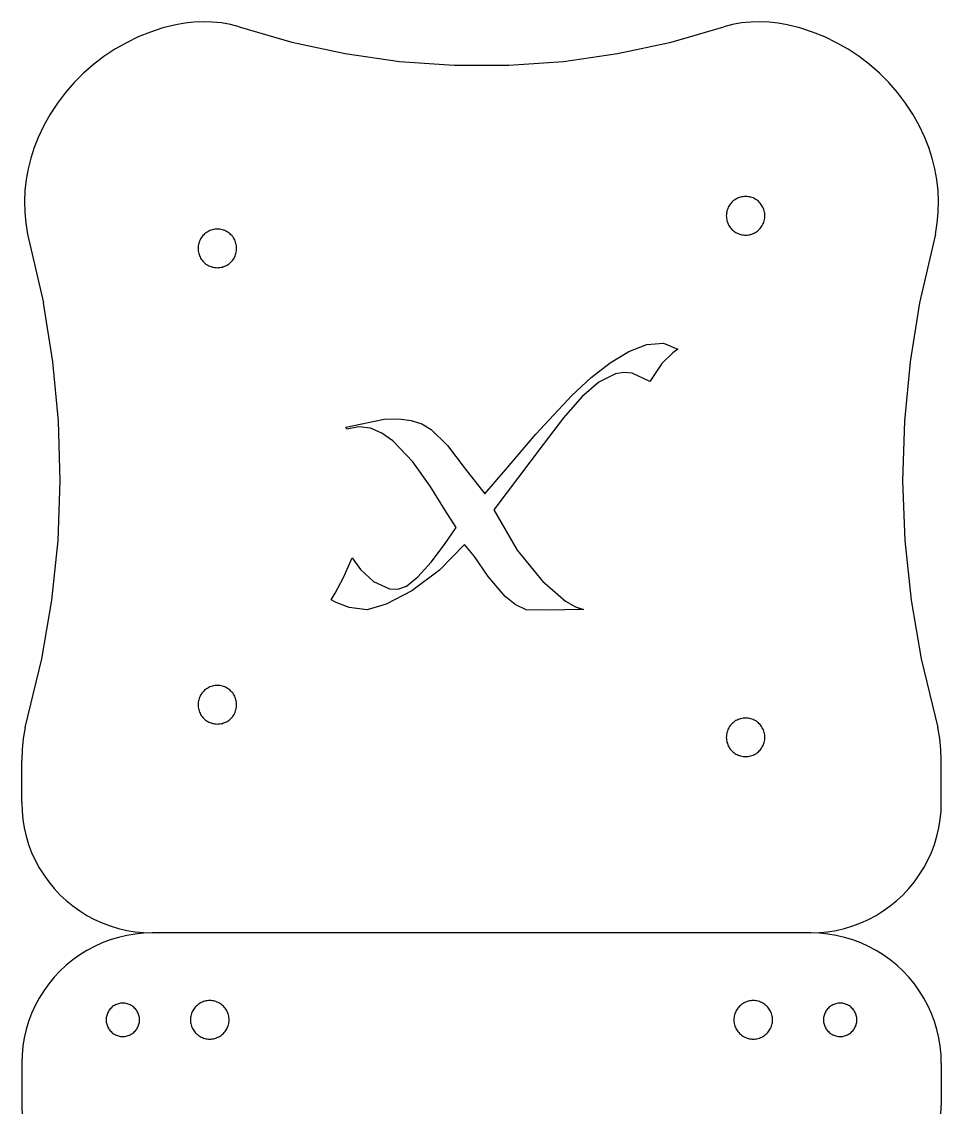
# Model space of a CAD drawing. Extents: x -22.3 to 21.7, y -13.4 to 13.4.
# Drawn here: x 0.3 to 3.631, y -7.226 to -3.293 of the extents above; entities that cross this region are included whole.
import ezdxf

# ---------------------------------------------------------------- set-up
doc = ezdxf.new("R2010")
doc.units = 0
doc.header["$MEASUREMENT"] = 0
doc.layers.get('0').update_dxf_attribs({"linetype": 'CONTINUOUS'})

msp = doc.modelspace()

# ---------------------------------------------------------------- linework, layer by layer
for p, q in [((0.8586, -3.3036), (0.8122, -3.3154)), ((0.8912, -3.2977), (0.8586, -3.3036)), ((0.9242, -3.2941), (0.8912, -3.2977)), ((0.9574, -3.2928), (0.9242, -3.2941)), ((0.9906, -3.2939), (0.9574, -3.2928)), ((1.0236, -3.2973), (0.9906, -3.2939)), ((1.0563, -3.303), (1.0236, -3.2973)), ((1.0885, -3.311), (1.0563, -3.303)), ((2.8754, -3.303), (2.8431, -3.311)), ((2.9081, -3.2973), (2.8754, -3.303)), ((2.9411, -3.2939), (2.9081, -3.2973)), ((2.9743, -3.2928), (2.9411, -3.2939)), ((3.0074, -3.2941), (2.9743, -3.2928)), ((3.0404, -3.2977), (3.0074, -3.2941)), ((3.0731, -3.3036), (3.0404, -3.2977)), ((3.1194, -3.3154), (3.0731, -3.3036)), ((0.7668, -3.3302), (0.7225, -3.348)), ((0.8122, -3.3154), (0.7668, -3.3302)), ((1.0885, -3.311), (1.2788, -3.3665)), ((2.6528, -3.3665), (2.8431, -3.311)), ((3.1649, -3.3302), (3.1194, -3.3154)), ((3.2092, -3.348), (3.1649, -3.3302)), ((0.6794, -3.3688), (0.6379, -3.3925)), ((0.7225, -3.348), (0.6794, -3.3688)), ((1.2788, -3.3665), (1.4726, -3.4084)), ((2.459, -3.4084), (2.6528, -3.3665)), ((3.2522, -3.3688), (3.2092, -3.348)), ((3.2938, -3.3925), (3.2522, -3.3688)), ((0.598, -3.4189), (0.5601, -3.4479)), ((0.6379, -3.3925), (0.598, -3.4189)), ((1.4726, -3.4084), (1.6689, -3.4365)), ((2.2627, -3.4365), (2.459, -3.4084)), ((3.3336, -3.4189), (3.2938, -3.3925)), ((3.3716, -3.4479), (3.3336, -3.4189)), ((0.5601, -3.4479), (0.5241, -3.4794)), ((1.6689, -3.4365), (1.8667, -3.4506)), ((1.8667, -3.4506), (2.065, -3.4506)), ((2.065, -3.4506), (2.2627, -3.4365)), ((3.4075, -3.4794), (3.3716, -3.4479)), ((0.5241, -3.4794), (0.4904, -3.5133)), ((3.4413, -3.5133), (3.4075, -3.4794)), ((0.4904, -3.5133), (0.459, -3.5494)), ((3.4726, -3.5494), (3.4413, -3.5133)), ((0.459, -3.5494), (0.4302, -3.5875)), ((3.5015, -3.5875), (3.4726, -3.5494)), ((0.4302, -3.5875), (0.4039, -3.6274)), ((3.5277, -3.6274), (3.5015, -3.5875)), ((0.4039, -3.6274), (0.3805, -3.6691)), ((3.5512, -3.6691), (3.5277, -3.6274)), ((0.3805, -3.6691), (0.3598, -3.7122)), ((3.5718, -3.7122), (3.5512, -3.6691)), ((0.3598, -3.7122), (0.3452, -3.7491)), ((3.5865, -3.7491), (3.5718, -3.7122)), ((0.3452, -3.7491), (0.333, -3.7869)), ((3.5987, -3.7869), (3.5865, -3.7491)), ((0.333, -3.7869), (0.3234, -3.8255)), ((3.6083, -3.8255), (3.5987, -3.7869)), ((0.3234, -3.8255), (0.3164, -3.8646)), ((3.6153, -3.8646), (3.6083, -3.8255)), ((0.3164, -3.8646), (0.3121, -3.904)), ((3.6196, -3.904), (3.6153, -3.8646)), ((0.3121, -3.904), (0.3104, -3.9437)), ((2.8916, -3.9334), (2.8876, -3.9356)), ((2.8958, -3.9315), (2.8916, -3.9334)), ((2.9001, -3.9299), (2.8958, -3.9315)), ((2.9044, -3.9286), (2.9001, -3.9299)), ((2.9089, -3.9276), (2.9044, -3.9286)), ((2.9134, -3.9268), (2.9089, -3.9276)), ((2.918, -3.9264), (2.9134, -3.9268)), ((2.9225, -3.9262), (2.918, -3.9264)), ((2.9271, -3.9264), (2.9225, -3.9262)), ((2.9316, -3.9268), (2.9271, -3.9264)), ((2.9362, -3.9276), (2.9316, -3.9268)), ((2.9406, -3.9286), (2.9362, -3.9276)), ((2.945, -3.9299), (2.9406, -3.9286)), ((2.9493, -3.9315), (2.945, -3.9299)), ((2.9534, -3.9334), (2.9493, -3.9315)), ((2.9575, -3.9356), (2.9534, -3.9334)), ((3.6213, -3.9437), (3.6196, -3.904)), ((0.3104, -3.9437), (0.3114, -3.9834)), ((2.858, -3.9694), (2.8563, -3.9736)), ((2.8598, -3.9652), (2.858, -3.9694)), ((2.862, -3.9612), (2.8598, -3.9652)), ((2.8644, -3.9573), (2.862, -3.9612)), ((2.8671, -3.9536), (2.8644, -3.9573)), ((2.87, -3.95), (2.8671, -3.9536)), ((2.8731, -3.9467), (2.87, -3.95)), ((2.8764, -3.9436), (2.8731, -3.9467)), ((2.88, -3.9407), (2.8764, -3.9436)), ((2.8837, -3.938), (2.88, -3.9407)), ((2.8876, -3.9356), (2.8837, -3.938)), ((2.9613, -3.938), (2.9575, -3.9356)), ((2.9651, -3.9407), (2.9613, -3.938)), ((2.9686, -3.9436), (2.9651, -3.9407)), ((2.9719, -3.9467), (2.9686, -3.9436)), ((2.9751, -3.95), (2.9719, -3.9467)), ((2.978, -3.9536), (2.9751, -3.95)), ((2.9806, -3.9573), (2.978, -3.9536)), ((2.983, -3.9612), (2.9806, -3.9573)), ((2.9852, -3.9652), (2.983, -3.9612)), ((2.9871, -3.9694), (2.9852, -3.9652)), ((2.9887, -3.9736), (2.9871, -3.9694)), ((3.6203, -3.9834), (3.6213, -3.9437)), ((0.3114, -3.9834), (0.315, -4.023)), ((2.8528, -3.9915), (2.8526, -3.9961)), ((2.8526, -3.9961), (2.8528, -4.0007)), ((2.8532, -3.987), (2.8528, -3.9915)), ((2.8528, -4.0007), (2.8532, -4.0052)), ((2.854, -3.9825), (2.8532, -3.987)), ((2.8532, -4.0052), (2.854, -4.0097)), ((2.855, -3.978), (2.854, -3.9825)), ((2.854, -4.0097), (2.855, -4.0142)), ((2.8563, -3.9736), (2.855, -3.978)), ((2.99, -3.978), (2.9887, -3.9736)), ((2.9911, -3.9825), (2.99, -3.978)), ((2.99, -4.0142), (2.9911, -4.0097)), ((2.9918, -3.987), (2.9911, -3.9825)), ((2.9911, -4.0097), (2.9918, -4.0052)), ((2.9923, -3.9915), (2.9918, -3.987)), ((2.9918, -4.0052), (2.9923, -4.0007)), ((2.9924, -3.9961), (2.9923, -3.9915)), ((2.9923, -4.0007), (2.9924, -3.9961)), ((3.6166, -4.023), (3.6203, -3.9834)), ((0.315, -4.023), (0.3214, -4.0622)), ((0.9782, -4.0515), (0.9742, -4.0537)), ((0.9824, -4.0497), (0.9782, -4.0515)), ((0.9867, -4.048), (0.9824, -4.0497)), ((0.991, -4.0467), (0.9867, -4.048)), ((0.9955, -4.0457), (0.991, -4.0467)), ((1, -4.0449), (0.9955, -4.0457)), ((1.0046, -4.0445), (1, -4.0449)), ((1.0091, -4.0443), (1.0046, -4.0445)), ((1.0137, -4.0445), (1.0091, -4.0443)), ((1.0183, -4.0449), (1.0137, -4.0445)), ((1.0228, -4.0457), (1.0183, -4.0449)), ((1.0272, -4.0467), (1.0228, -4.0457)), ((1.0316, -4.048), (1.0272, -4.0467)), ((1.0359, -4.0497), (1.0316, -4.048)), ((1.04, -4.0515), (1.0359, -4.0497)), ((1.0441, -4.0537), (1.04, -4.0515)), ((2.855, -4.0142), (2.8563, -4.0186)), ((2.8563, -4.0186), (2.858, -4.0229)), ((2.858, -4.0229), (2.8598, -4.027)), ((2.8598, -4.027), (2.862, -4.0311)), ((2.862, -4.0311), (2.8644, -4.0349)), ((2.8644, -4.0349), (2.8671, -4.0387)), ((2.8671, -4.0387), (2.87, -4.0422)), ((2.87, -4.0422), (2.8731, -4.0455)), ((2.8731, -4.0455), (2.8764, -4.0487)), ((2.8764, -4.0487), (2.88, -4.0516)), ((2.88, -4.0516), (2.8837, -4.0542)), ((2.9613, -4.0542), (2.9651, -4.0516)), ((2.9651, -4.0516), (2.9686, -4.0487)), ((2.9686, -4.0487), (2.9719, -4.0455)), ((2.9719, -4.0455), (2.9751, -4.0422)), ((2.9751, -4.0422), (2.978, -4.0387)), ((2.978, -4.0387), (2.9806, -4.0349)), ((2.9806, -4.0349), (2.983, -4.0311)), ((2.983, -4.0311), (2.9852, -4.027)), ((2.9852, -4.027), (2.9871, -4.0229)), ((2.9871, -4.0229), (2.9887, -4.0186)), ((2.9887, -4.0186), (2.99, -4.0142)), ((3.6103, -4.0622), (3.6166, -4.023)), ((0.3214, -4.0622), (0.3791, -4.3117)), ((0.9446, -4.0875), (0.943, -4.0918)), ((0.9465, -4.0833), (0.9446, -4.0875)), ((0.9486, -4.0793), (0.9465, -4.0833)), ((0.951, -4.0754), (0.9486, -4.0793)), ((0.9537, -4.0717), (0.951, -4.0754)), ((0.9566, -4.0681), (0.9537, -4.0717)), ((0.9597, -4.0648), (0.9566, -4.0681)), ((0.9631, -4.0617), (0.9597, -4.0648)), ((0.9666, -4.0588), (0.9631, -4.0617)), ((0.9703, -4.0561), (0.9666, -4.0588)), ((0.9742, -4.0537), (0.9703, -4.0561)), ((1.048, -4.0561), (1.0441, -4.0537)), ((1.0517, -4.0588), (1.048, -4.0561)), ((1.0552, -4.0617), (1.0517, -4.0588)), ((1.0585, -4.0648), (1.0552, -4.0617)), ((1.0617, -4.0681), (1.0585, -4.0648)), ((1.0646, -4.0717), (1.0617, -4.0681)), ((1.0672, -4.0754), (1.0646, -4.0717)), ((1.0697, -4.0793), (1.0672, -4.0754)), ((1.0718, -4.0833), (1.0697, -4.0793)), ((1.0737, -4.0875), (1.0718, -4.0833)), ((1.0753, -4.0918), (1.0737, -4.0875)), ((2.8837, -4.0542), (2.8876, -4.0566)), ((2.8876, -4.0566), (2.8916, -4.0588)), ((2.8916, -4.0588), (2.8958, -4.0607)), ((2.8958, -4.0607), (2.9001, -4.0623)), ((2.9001, -4.0623), (2.9044, -4.0636)), ((2.9044, -4.0636), (2.9089, -4.0647)), ((2.9089, -4.0647), (2.9134, -4.0654)), ((2.9134, -4.0654), (2.918, -4.0658)), ((2.918, -4.0658), (2.9225, -4.066)), ((2.9225, -4.066), (2.9271, -4.0658)), ((2.9271, -4.0658), (2.9316, -4.0654)), ((2.9316, -4.0654), (2.9362, -4.0647)), ((2.9362, -4.0647), (2.9406, -4.0636)), ((2.9406, -4.0636), (2.945, -4.0623)), ((2.945, -4.0623), (2.9493, -4.0607)), ((2.9493, -4.0607), (2.9534, -4.0588)), ((2.9534, -4.0588), (2.9575, -4.0566)), ((2.9575, -4.0566), (2.9613, -4.0542)), ((3.6103, -4.0622), (3.5526, -4.3117)), ((0.9394, -4.1097), (0.9393, -4.1142)), ((0.9393, -4.1142), (0.9394, -4.1188)), ((0.9399, -4.1051), (0.9394, -4.1097)), ((0.9394, -4.1188), (0.9399, -4.1233)), ((0.9406, -4.1006), (0.9399, -4.1051)), ((0.9399, -4.1233), (0.9406, -4.1279)), ((0.9416, -4.0961), (0.9406, -4.1006)), ((0.9406, -4.1279), (0.9416, -4.1323)), ((0.943, -4.0918), (0.9416, -4.0961)), ((1.0766, -4.0961), (1.0753, -4.0918)), ((1.0777, -4.1006), (1.0766, -4.0961)), ((1.0766, -4.1323), (1.0777, -4.1279)), ((1.0784, -4.1051), (1.0777, -4.1006)), ((1.0777, -4.1279), (1.0784, -4.1233)), ((1.0789, -4.1097), (1.0784, -4.1051)), ((1.0784, -4.1233), (1.0789, -4.1188)), ((1.079, -4.1142), (1.0789, -4.1097)), ((1.0789, -4.1188), (1.079, -4.1142)), ((0.9416, -4.1323), (0.943, -4.1367)), ((0.943, -4.1367), (0.9446, -4.141)), ((0.9446, -4.141), (0.9465, -4.1451)), ((0.9465, -4.1451), (0.9486, -4.1492)), ((0.9486, -4.1492), (0.951, -4.153)), ((0.951, -4.153), (0.9537, -4.1568)), ((0.9537, -4.1568), (0.9566, -4.1603)), ((0.9566, -4.1603), (0.9597, -4.1636)), ((0.9597, -4.1636), (0.9631, -4.1668)), ((0.9631, -4.1668), (0.9666, -4.1697)), ((1.0517, -4.1697), (1.0552, -4.1668)), ((1.0552, -4.1668), (1.0585, -4.1636)), ((1.0585, -4.1636), (1.0617, -4.1603)), ((1.0617, -4.1603), (1.0646, -4.1568)), ((1.0646, -4.1568), (1.0672, -4.153)), ((1.0672, -4.153), (1.0697, -4.1492)), ((1.0697, -4.1492), (1.0718, -4.1451)), ((1.0718, -4.1451), (1.0737, -4.141)), ((1.0737, -4.141), (1.0753, -4.1367)), ((1.0753, -4.1367), (1.0766, -4.1323)), ((0.9666, -4.1697), (0.9703, -4.1723)), ((0.9703, -4.1723), (0.9742, -4.1747)), ((0.9742, -4.1747), (0.9782, -4.1769)), ((0.9782, -4.1769), (0.9824, -4.1788)), ((0.9824, -4.1788), (0.9867, -4.1804)), ((0.9867, -4.1804), (0.991, -4.1817)), ((0.991, -4.1817), (0.9955, -4.1828)), ((0.9955, -4.1828), (1, -4.1835)), ((1, -4.1835), (1.0046, -4.184)), ((1.0046, -4.184), (1.0091, -4.1841)), ((1.0091, -4.1841), (1.0137, -4.184)), ((1.0137, -4.184), (1.0183, -4.1835)), ((1.0183, -4.1835), (1.0228, -4.1828)), ((1.0228, -4.1828), (1.0272, -4.1817)), ((1.0272, -4.1817), (1.0316, -4.1804)), ((1.0316, -4.1804), (1.0359, -4.1788)), ((1.0359, -4.1788), (1.04, -4.1769)), ((1.04, -4.1769), (1.0441, -4.1747)), ((1.0441, -4.1747), (1.048, -4.1723)), ((1.048, -4.1723), (1.0517, -4.1697)), ((0.4137, -4.5253), (0.3791, -4.3117)), ((3.5526, -4.3117), (3.5179, -4.5253)), ((2.5, -4.4873), (2.5649, -4.462)), ((2.5649, -4.462), (2.6247, -4.4577)), ((2.6247, -4.4577), (2.6772, -4.4794)), ((2.6772, -4.4794), (2.659, -4.4927)), ((2.4324, -4.5283), (2.5, -4.4873)), ((2.659, -4.4927), (2.6186, -4.5318)), ((0.4342, -4.7407), (0.4137, -4.5253)), ((2.3632, -4.5823), (2.4324, -4.5283)), ((2.6186, -4.5318), (2.5753, -4.5966)), ((3.5179, -4.5253), (3.4975, -4.7407)), ((2.2936, -4.6468), (2.3632, -4.5823)), ((2.3914, -4.5987), (2.3292, -4.6524)), ((2.4512, -4.5687), (2.3914, -4.5987)), ((2.4809, -4.5637), (2.4512, -4.5687)), ((2.5115, -4.5666), (2.4809, -4.5637)), ((2.5753, -4.5966), (2.5115, -4.5666)), ((2.1625, -4.787), (2.2936, -4.6468)), ((2.3292, -4.6524), (2.2624, -4.7282)), ((0.4403, -4.957), (0.4342, -4.7407)), ((1.4749, -4.7626), (1.613, -4.7333)), ((1.613, -4.7333), (1.6662, -4.7315)), ((1.6662, -4.7315), (1.7113, -4.7375)), ((1.7113, -4.7375), (1.7498, -4.7505)), ((1.7498, -4.7505), (1.7831, -4.7702)), ((2.2624, -4.7282), (2.189, -4.8246)), ((3.4975, -4.7407), (3.4913, -4.957)), ((1.4777, -4.7695), (1.4749, -4.7626)), ((1.5216, -4.7603), (1.4777, -4.7695)), ((1.5642, -4.7661), (1.5216, -4.7603)), ((1.6051, -4.784), (1.5642, -4.7661)), ((1.6444, -4.8114), (1.6051, -4.784)), ((1.7831, -4.7702), (1.8424, -4.8281)), ((2.053, -4.9167), (2.1625, -4.787)), ((1.7169, -4.8874), (1.6444, -4.8114)), ((1.8424, -4.8281), (1.9031, -4.9076)), ((2.189, -4.8246), (2.0105, -5.061)), ((1.7797, -4.976), (1.7169, -4.8874)), ((1.9031, -4.9076), (1.9784, -5.0039)), ((1.9784, -5.0039), (2.053, -4.9167)), ((0.4321, -5.1732), (0.4403, -4.957)), ((1.8327, -5.061), (1.7797, -4.976)), ((3.4913, -4.957), (3.4996, -5.1732)), ((1.8738, -5.1252), (1.8327, -5.061)), ((2.0105, -5.061), (2.0956, -5.2075)), ((1.832, -5.1873), (1.8738, -5.1252)), ((0.4095, -5.3884), (0.4321, -5.1732)), ((1.7838, -5.2507), (1.832, -5.1873)), ((1.9045, -5.1866), (1.8138, -5.2807)), ((1.9407, -5.2312), (1.9045, -5.1866)), ((3.4996, -5.1732), (3.5221, -5.3884)), ((1.9896, -5.303), (1.9407, -5.2312)), ((2.0956, -5.2075), (2.1862, -5.3198)), ((1.4665, -5.3065), (1.4972, -5.2354)), ((1.4972, -5.2354), (1.5272, -5.2779)), ((1.7357, -5.3044), (1.7838, -5.2507)), ((1.4359, -5.3637), (1.4665, -5.3065)), ((1.5272, -5.2779), (1.5746, -5.3212)), ((1.6939, -5.3386), (1.7357, -5.3044)), ((1.8138, -5.2807), (1.7134, -5.3546)), ((2.0516, -5.3755), (1.9896, -5.303)), ((1.5746, -5.3212), (1.6325, -5.3477)), ((1.6325, -5.3477), (1.6632, -5.3492)), ((1.6632, -5.3492), (1.6939, -5.3386)), ((2.1862, -5.3198), (2.2706, -5.393)), ((0.3728, -5.6016), (0.4095, -5.3884)), ((1.4219, -5.3874), (1.4359, -5.3637)), ((1.44, -5.3979), (1.4219, -5.3874)), ((1.7134, -5.3546), (1.62, -5.4034)), ((2.0877, -5.4047), (2.0516, -5.3755)), ((3.5221, -5.3884), (3.5589, -5.6016)), ((1.4861, -5.416), (1.44, -5.3979)), ((1.5516, -5.4237), (1.4861, -5.416)), ((1.62, -5.4034), (1.5516, -5.4237)), ((2.1276, -5.4237), (2.0877, -5.4047)), ((2.2016, -5.4251), (2.1276, -5.4237)), ((2.2678, -5.4244), (2.2016, -5.4251)), ((2.3166, -5.423), (2.2678, -5.4244)), ((2.2706, -5.393), (2.3067, -5.4136)), ((2.3067, -5.4136), (2.3354, -5.4223)), ((2.3354, -5.4223), (2.3166, -5.423)), ((0.3126, -5.8507), (0.3728, -5.6016)), ((3.5589, -5.6016), (3.6191, -5.8507)), ((0.9824, -5.7032), (0.9782, -5.7051)), ((0.9867, -5.7016), (0.9824, -5.7032)), ((0.991, -5.7003), (0.9867, -5.7016)), ((0.9955, -5.6992), (0.991, -5.7003)), ((1, -5.6985), (0.9955, -5.6992)), ((1.0046, -5.698), (1, -5.6985)), ((1.0091, -5.6979), (1.0046, -5.698)), ((1.0137, -5.698), (1.0091, -5.6979)), ((1.0183, -5.6985), (1.0137, -5.698)), ((1.0228, -5.6992), (1.0183, -5.6985)), ((1.0272, -5.7003), (1.0228, -5.6992)), ((1.0316, -5.7016), (1.0272, -5.7003)), ((1.0359, -5.7032), (1.0316, -5.7016)), ((1.04, -5.7051), (1.0359, -5.7032)), ((0.9446, -5.741), (0.943, -5.7453)), ((0.9465, -5.7369), (0.9446, -5.741)), ((0.9486, -5.7328), (0.9465, -5.7369)), ((0.951, -5.7289), (0.9486, -5.7328)), ((0.9537, -5.7252), (0.951, -5.7289)), ((0.9566, -5.7217), (0.9537, -5.7252)), ((0.9597, -5.7184), (0.9566, -5.7217)), ((0.9631, -5.7152), (0.9597, -5.7184)), ((0.9666, -5.7123), (0.9631, -5.7152)), ((0.9703, -5.7097), (0.9666, -5.7123)), ((0.9742, -5.7072), (0.9703, -5.7097)), ((0.9782, -5.7051), (0.9742, -5.7072)), ((1.0441, -5.7072), (1.04, -5.7051)), ((1.048, -5.7097), (1.0441, -5.7072)), ((1.0517, -5.7123), (1.048, -5.7097)), ((1.0552, -5.7152), (1.0517, -5.7123)), ((1.0585, -5.7184), (1.0552, -5.7152)), ((1.0617, -5.7217), (1.0585, -5.7184)), ((1.0646, -5.7252), (1.0617, -5.7217)), ((1.0672, -5.7289), (1.0646, -5.7252)), ((1.0697, -5.7328), (1.0672, -5.7289)), ((1.0718, -5.7369), (1.0697, -5.7328)), ((1.0737, -5.741), (1.0718, -5.7369)), ((1.0753, -5.7453), (1.0737, -5.741)), ((0.9394, -5.7632), (0.9393, -5.7678)), ((0.9393, -5.7678), (0.9394, -5.7723)), ((0.9399, -5.7586), (0.9394, -5.7632)), ((0.9394, -5.7723), (0.9399, -5.7769)), ((0.9406, -5.7541), (0.9399, -5.7586)), ((0.9399, -5.7769), (0.9406, -5.7814)), ((0.9416, -5.7497), (0.9406, -5.7541)), ((0.9406, -5.7814), (0.9416, -5.7859)), ((0.943, -5.7453), (0.9416, -5.7497)), ((1.0766, -5.7497), (1.0753, -5.7453)), ((1.0777, -5.7541), (1.0766, -5.7497)), ((1.0766, -5.7859), (1.0777, -5.7814)), ((1.0784, -5.7586), (1.0777, -5.7541)), ((1.0777, -5.7814), (1.0784, -5.7769)), ((1.0789, -5.7632), (1.0784, -5.7586)), ((1.0784, -5.7769), (1.0789, -5.7723)), ((1.079, -5.7678), (1.0789, -5.7632)), ((1.0789, -5.7723), (1.079, -5.7678)), ((0.9416, -5.7859), (0.943, -5.7902)), ((0.943, -5.7902), (0.9446, -5.7945)), ((0.9446, -5.7945), (0.9465, -5.7987)), ((0.9465, -5.7987), (0.9486, -5.8027)), ((0.9486, -5.8027), (0.951, -5.8066)), ((0.951, -5.8066), (0.9537, -5.8103)), ((0.9537, -5.8103), (0.9566, -5.8138)), ((0.9566, -5.8138), (0.9597, -5.8172)), ((0.9597, -5.8172), (0.9631, -5.8203)), ((0.9631, -5.8203), (0.9666, -5.8232)), ((1.0517, -5.8232), (1.0552, -5.8203)), ((1.0552, -5.8203), (1.0585, -5.8172)), ((1.0585, -5.8172), (1.0617, -5.8138)), ((1.0617, -5.8138), (1.0646, -5.8103)), ((1.0646, -5.8103), (1.0672, -5.8066)), ((1.0672, -5.8066), (1.0697, -5.8027)), ((1.0697, -5.8027), (1.0718, -5.7987)), ((1.0718, -5.7987), (1.0737, -5.7945)), ((1.0737, -5.7945), (1.0753, -5.7902)), ((1.0753, -5.7902), (1.0766, -5.7859)), ((2.8958, -5.8213), (2.8916, -5.8232)), ((2.9001, -5.8197), (2.8958, -5.8213)), ((2.9044, -5.8184), (2.9001, -5.8197)), ((2.9089, -5.8173), (2.9044, -5.8184)), ((2.9134, -5.8166), (2.9089, -5.8173)), ((2.918, -5.8161), (2.9134, -5.8166)), ((2.9225, -5.816), (2.918, -5.8161)), ((2.9271, -5.8161), (2.9225, -5.816)), ((2.9316, -5.8166), (2.9271, -5.8161)), ((2.9362, -5.8173), (2.9316, -5.8166)), ((2.9406, -5.8184), (2.9362, -5.8173)), ((2.945, -5.8197), (2.9406, -5.8184)), ((2.9493, -5.8213), (2.945, -5.8197)), ((2.9534, -5.8232), (2.9493, -5.8213)), ((0.3126, -5.8507), (0.3059, -5.89)), ((0.9666, -5.8232), (0.9703, -5.8259)), ((0.9703, -5.8259), (0.9742, -5.8283)), ((0.9742, -5.8283), (0.9782, -5.8304)), ((0.9782, -5.8304), (0.9824, -5.8323)), ((0.9824, -5.8323), (0.9867, -5.8339)), ((0.9867, -5.8339), (0.991, -5.8353)), ((0.991, -5.8353), (0.9955, -5.8363)), ((0.9955, -5.8363), (1, -5.837)), ((1, -5.837), (1.0046, -5.8375)), ((1.0046, -5.8375), (1.0091, -5.8376)), ((1.0091, -5.8376), (1.0137, -5.8375)), ((1.0137, -5.8375), (1.0183, -5.837)), ((1.0183, -5.837), (1.0228, -5.8363)), ((1.0228, -5.8363), (1.0272, -5.8353)), ((1.0272, -5.8353), (1.0316, -5.8339)), ((1.0316, -5.8339), (1.0359, -5.8323)), ((1.0359, -5.8323), (1.04, -5.8304)), ((1.04, -5.8304), (1.0441, -5.8283)), ((1.0441, -5.8283), (1.048, -5.8259)), ((1.048, -5.8259), (1.0517, -5.8232)), ((2.858, -5.8591), (2.8563, -5.8634)), ((2.8598, -5.855), (2.858, -5.8591)), ((2.862, -5.8509), (2.8598, -5.855)), ((2.8644, -5.8471), (2.862, -5.8509)), ((2.8671, -5.8433), (2.8644, -5.8471)), ((2.87, -5.8398), (2.8671, -5.8433)), ((2.8731, -5.8365), (2.87, -5.8398)), ((2.8764, -5.8333), (2.8731, -5.8365)), ((2.88, -5.8304), (2.8764, -5.8333)), ((2.8837, -5.8278), (2.88, -5.8304)), ((2.8876, -5.8254), (2.8837, -5.8278)), ((2.8916, -5.8232), (2.8876, -5.8254)), ((2.9575, -5.8254), (2.9534, -5.8232)), ((2.9613, -5.8278), (2.9575, -5.8254)), ((2.9651, -5.8304), (2.9613, -5.8278)), ((2.9686, -5.8333), (2.9651, -5.8304)), ((2.9719, -5.8365), (2.9686, -5.8333)), ((2.9751, -5.8398), (2.9719, -5.8365)), ((2.978, -5.8433), (2.9751, -5.8398)), ((2.9806, -5.8471), (2.978, -5.8433)), ((2.983, -5.8509), (2.9806, -5.8471)), ((2.9852, -5.855), (2.983, -5.8509)), ((2.9871, -5.8591), (2.9852, -5.855)), ((2.9887, -5.8634), (2.9871, -5.8591)), ((3.6258, -5.89), (3.6191, -5.8507)), ((0.3059, -5.89), (0.3018, -5.9297)), ((2.8528, -5.8813), (2.8526, -5.8859)), ((2.8526, -5.8859), (2.8528, -5.8904)), ((2.8532, -5.8768), (2.8528, -5.8813)), ((2.8528, -5.8904), (2.8532, -5.895)), ((2.854, -5.8722), (2.8532, -5.8768)), ((2.8532, -5.895), (2.854, -5.8995)), ((2.855, -5.8678), (2.854, -5.8722)), ((2.854, -5.8995), (2.855, -5.904)), ((2.8563, -5.8634), (2.855, -5.8678)), ((2.99, -5.8678), (2.9887, -5.8634)), ((2.9911, -5.8722), (2.99, -5.8678)), ((2.99, -5.904), (2.9911, -5.8995)), ((2.9918, -5.8768), (2.9911, -5.8722)), ((2.9911, -5.8995), (2.9918, -5.895)), ((2.9923, -5.8813), (2.9918, -5.8768)), ((2.9918, -5.895), (2.9923, -5.8904)), ((2.9924, -5.8859), (2.9923, -5.8813)), ((2.9923, -5.8904), (2.9924, -5.8859)), ((3.6298, -5.9297), (3.6258, -5.89)), ((0.3018, -5.9297), (0.3005, -5.9696)), ((2.855, -5.904), (2.8563, -5.9083)), ((2.8563, -5.9083), (2.858, -5.9126)), ((2.858, -5.9126), (2.8598, -5.9168)), ((2.8598, -5.9168), (2.862, -5.9208)), ((2.862, -5.9208), (2.8644, -5.9247)), ((2.8644, -5.9247), (2.8671, -5.9284)), ((2.8671, -5.9284), (2.87, -5.932)), ((2.87, -5.932), (2.8731, -5.9353)), ((2.8731, -5.9353), (2.8764, -5.9384)), ((2.8764, -5.9384), (2.88, -5.9413)), ((2.9651, -5.9413), (2.9686, -5.9384)), ((2.9686, -5.9384), (2.9719, -5.9353)), ((2.9719, -5.9353), (2.9751, -5.932)), ((2.9751, -5.932), (2.978, -5.9284)), ((2.978, -5.9284), (2.9806, -5.9247)), ((2.9806, -5.9247), (2.983, -5.9208)), ((2.983, -5.9208), (2.9852, -5.9168)), ((2.9852, -5.9168), (2.9871, -5.9126)), ((2.9871, -5.9126), (2.9887, -5.9083)), ((2.9887, -5.9083), (2.99, -5.904)), ((3.6312, -5.9696), (3.6298, -5.9297)), ((0.3005, -6.1221), (0.3005, -5.9696)), ((2.88, -5.9413), (2.8837, -5.944)), ((2.8837, -5.944), (2.8876, -5.9464)), ((2.8876, -5.9464), (2.8916, -5.9486)), ((2.8916, -5.9486), (2.8958, -5.9504)), ((2.8958, -5.9504), (2.9001, -5.952)), ((2.9001, -5.952), (2.9044, -5.9534)), ((2.9044, -5.9534), (2.9089, -5.9544)), ((2.9089, -5.9544), (2.9134, -5.9552)), ((2.9134, -5.9552), (2.918, -5.9556)), ((2.918, -5.9556), (2.9225, -5.9558)), ((2.9225, -5.9558), (2.9271, -5.9556)), ((2.9271, -5.9556), (2.9316, -5.9552)), ((2.9316, -5.9552), (2.9362, -5.9544)), ((2.9362, -5.9544), (2.9406, -5.9534)), ((2.9406, -5.9534), (2.945, -5.952)), ((2.945, -5.952), (2.9493, -5.9504)), ((2.9493, -5.9504), (2.9534, -5.9486)), ((2.9534, -5.9486), (2.9575, -5.9464)), ((2.9575, -5.9464), (2.9613, -5.944)), ((2.9613, -5.944), (2.9651, -5.9413)), ((3.6312, -6.1221), (3.6312, -5.9696)), ((0.3005, -6.1221), (0.3015, -6.153)), ((3.6302, -6.153), (3.6312, -6.1221)), ((0.3015, -6.153), (0.3045, -6.1838)), ((3.6271, -6.1838), (3.6302, -6.153)), ((0.3045, -6.1838), (0.3096, -6.2143)), ((0.3096, -6.2143), (0.3166, -6.2444)), ((3.6151, -6.2444), (3.6221, -6.2143)), ((3.6221, -6.2143), (3.6271, -6.1838)), ((0.3166, -6.2444), (0.3255, -6.274)), ((3.6061, -6.274), (3.6151, -6.2444)), ((0.3255, -6.274), (0.3364, -6.3029)), ((3.5952, -6.3029), (3.6061, -6.274)), ((0.3364, -6.3029), (0.3492, -6.3311)), ((0.3492, -6.3311), (0.3638, -6.3583)), ((3.5679, -6.3583), (3.5825, -6.3311)), ((3.5825, -6.3311), (3.5952, -6.3029)), ((0.3638, -6.3583), (0.3801, -6.3846)), ((3.5516, -6.3846), (3.5679, -6.3583)), ((0.3801, -6.3846), (0.3981, -6.4097)), ((0.3981, -6.4097), (0.4177, -6.4336)), ((3.5139, -6.4336), (3.5336, -6.4097)), ((3.5336, -6.4097), (3.5516, -6.3846)), ((0.4177, -6.4336), (0.4388, -6.4562)), ((3.4928, -6.4562), (3.5139, -6.4336)), ((0.4388, -6.4562), (0.4614, -6.4773)), ((0.4614, -6.4773), (0.4853, -6.4969)), ((3.4463, -6.4969), (3.4702, -6.4773)), ((3.4702, -6.4773), (3.4928, -6.4562)), ((0.4853, -6.4969), (0.5104, -6.5149)), ((0.5104, -6.5149), (0.5367, -6.5312)), ((3.395, -6.5312), (3.4212, -6.5149)), ((3.4212, -6.5149), (3.4463, -6.4969)), ((0.5367, -6.5312), (0.564, -6.5458)), ((0.564, -6.5458), (0.5921, -6.5586)), ((0.5921, -6.5586), (0.6211, -6.5695)), ((3.3106, -6.5695), (3.3395, -6.5586)), ((3.3395, -6.5586), (3.3677, -6.5458)), ((3.3677, -6.5458), (3.395, -6.5312)), ((0.6211, -6.5695), (0.6506, -6.5784)), ((0.6506, -6.5784), (0.6807, -6.5855)), ((0.6807, -6.6036), (0.6506, -6.6106)), ((0.6807, -6.5855), (0.7112, -6.5905)), ((0.7112, -6.5986), (0.6807, -6.6036)), ((0.7112, -6.5905), (0.742, -6.5935)), ((0.742, -6.5955), (0.7112, -6.5986)), ((0.742, -6.5935), (0.7729, -6.5945)), ((0.7729, -6.5945), (0.742, -6.5955)), ((3.1587, -6.5945), (0.7729, -6.5945)), ((3.1587, -6.5945), (3.1896, -6.5935)), ((3.1896, -6.5955), (3.1587, -6.5945)), ((3.1896, -6.5935), (3.2204, -6.5905)), ((3.2204, -6.5986), (3.1896, -6.5955)), ((3.2204, -6.5905), (3.2509, -6.5855)), ((3.2509, -6.6036), (3.2204, -6.5986)), ((3.2509, -6.5855), (3.281, -6.5784)), ((3.281, -6.6106), (3.2509, -6.6036)), ((3.281, -6.5784), (3.3106, -6.5695)), ((0.564, -6.6433), (0.5367, -6.6578)), ((0.5921, -6.6305), (0.564, -6.6433)), ((0.6211, -6.6196), (0.5921, -6.6305)), ((0.6506, -6.6106), (0.6211, -6.6196)), ((3.3106, -6.6196), (3.281, -6.6106)), ((3.3395, -6.6305), (3.3106, -6.6196)), ((3.3677, -6.6433), (3.3395, -6.6305)), ((3.395, -6.6578), (3.3677, -6.6433)), ((0.5104, -6.6742), (0.4853, -6.6922)), ((0.5367, -6.6578), (0.5104, -6.6742)), ((3.4212, -6.6742), (3.395, -6.6578)), ((3.4463, -6.6922), (3.4212, -6.6742)), ((0.4614, -6.7118), (0.4388, -6.7329)), ((0.4853, -6.6922), (0.4614, -6.7118)), ((3.4702, -6.7118), (3.4463, -6.6922)), ((3.4928, -6.7329), (3.4702, -6.7118)), ((0.4177, -6.7555), (0.3981, -6.7794)), ((0.4388, -6.7329), (0.4177, -6.7555)), ((3.5139, -6.7555), (3.4928, -6.7329)), ((3.5336, -6.7794), (3.5139, -6.7555)), ((0.3801, -6.8045), (0.3638, -6.8308)), ((0.3981, -6.7794), (0.3801, -6.8045)), ((3.5516, -6.8045), (3.5336, -6.7794)), ((3.5679, -6.8308), (3.5516, -6.8045)), ((0.3638, -6.8308), (0.3492, -6.858)), ((0.9591, -6.8433), (0.9548, -6.8449)), ((0.9635, -6.842), (0.9591, -6.8433)), ((0.9679, -6.841), (0.9635, -6.842)), ((0.9725, -6.8402), (0.9679, -6.841)), ((0.977, -6.8398), (0.9725, -6.8402)), ((0.9816, -6.8396), (0.977, -6.8398)), ((0.9861, -6.8398), (0.9816, -6.8396)), ((0.9907, -6.8402), (0.9861, -6.8398)), ((0.9952, -6.841), (0.9907, -6.8402)), ((0.9997, -6.842), (0.9952, -6.841)), ((1.004, -6.8433), (0.9997, -6.842)), ((1.0083, -6.8449), (1.004, -6.8433)), ((2.9276, -6.8433), (2.9233, -6.8449)), ((2.932, -6.842), (2.9276, -6.8433)), ((2.9364, -6.841), (2.932, -6.842)), ((2.941, -6.8402), (2.9364, -6.841)), ((2.9455, -6.8398), (2.941, -6.8402)), ((2.9501, -6.8396), (2.9455, -6.8398)), ((2.9547, -6.8398), (2.9501, -6.8396)), ((2.9592, -6.8402), (2.9547, -6.8398)), ((2.9637, -6.841), (2.9592, -6.8402)), ((2.9682, -6.842), (2.9637, -6.841)), ((2.9725, -6.8433), (2.9682, -6.842)), ((2.9768, -6.8449), (2.9725, -6.8433)), ((3.5825, -6.858), (3.5679, -6.8308)), ((0.3492, -6.858), (0.3364, -6.8862)), ((0.6124, -6.8828), (0.6108, -6.8864)), ((0.6143, -6.8793), (0.6124, -6.8828)), ((0.6164, -6.8759), (0.6143, -6.8793)), ((0.6187, -6.8727), (0.6164, -6.8759)), ((0.6212, -6.8697), (0.6187, -6.8727)), ((0.6239, -6.8668), (0.6212, -6.8697)), ((0.6268, -6.8641), (0.6239, -6.8668)), ((0.6298, -6.8616), (0.6268, -6.8641)), ((0.633, -6.8592), (0.6298, -6.8616)), ((0.6364, -6.8572), (0.633, -6.8592)), ((0.6399, -6.8553), (0.6364, -6.8572)), ((0.6435, -6.8537), (0.6399, -6.8553)), ((0.6472, -6.8523), (0.6435, -6.8537)), ((0.651, -6.8511), (0.6472, -6.8523)), ((0.6548, -6.8502), (0.651, -6.8511)), ((0.6587, -6.8496), (0.6548, -6.8502)), ((0.6627, -6.8492), (0.6587, -6.8496)), ((0.6666, -6.8491), (0.6627, -6.8492)), ((0.6706, -6.8492), (0.6666, -6.8491)), ((0.6745, -6.8496), (0.6706, -6.8492)), ((0.6784, -6.8502), (0.6745, -6.8496)), ((0.6823, -6.8511), (0.6784, -6.8502)), ((0.686, -6.8523), (0.6823, -6.8511)), ((0.6897, -6.8537), (0.686, -6.8523)), ((0.6933, -6.8553), (0.6897, -6.8537)), ((0.6968, -6.8572), (0.6933, -6.8553)), ((0.7002, -6.8592), (0.6968, -6.8572)), ((0.7034, -6.8616), (0.7002, -6.8592)), ((0.7065, -6.8641), (0.7034, -6.8616)), ((0.7093, -6.8668), (0.7065, -6.8641)), ((0.7121, -6.8697), (0.7093, -6.8668)), ((0.7146, -6.8727), (0.7121, -6.8697)), ((0.7169, -6.8759), (0.7146, -6.8727)), ((0.719, -6.8793), (0.7169, -6.8759)), ((0.7208, -6.8828), (0.719, -6.8793)), ((0.7224, -6.8864), (0.7208, -6.8828)), ((0.917, -6.8828), (0.9154, -6.887)), ((0.9189, -6.8786), (0.917, -6.8828)), ((0.9211, -6.8746), (0.9189, -6.8786)), ((0.9235, -6.8707), (0.9211, -6.8746)), ((0.9261, -6.867), (0.9235, -6.8707)), ((0.929, -6.8634), (0.9261, -6.867)), ((0.9322, -6.8601), (0.929, -6.8634)), ((0.9355, -6.857), (0.9322, -6.8601)), ((0.939, -6.8541), (0.9355, -6.857)), ((0.9428, -6.8514), (0.939, -6.8541)), ((0.9466, -6.849), (0.9428, -6.8514)), ((0.9507, -6.8468), (0.9466, -6.849)), ((0.9548, -6.8449), (0.9507, -6.8468)), ((1.0125, -6.8468), (1.0083, -6.8449)), ((1.0165, -6.849), (1.0125, -6.8468)), ((1.0204, -6.8514), (1.0165, -6.849)), ((1.0241, -6.8541), (1.0204, -6.8514)), ((1.0277, -6.857), (1.0241, -6.8541)), ((1.031, -6.8601), (1.0277, -6.857)), ((1.0341, -6.8634), (1.031, -6.8601)), ((1.037, -6.867), (1.0341, -6.8634)), ((1.0397, -6.8707), (1.037, -6.867)), ((1.0421, -6.8746), (1.0397, -6.8707)), ((1.0443, -6.8786), (1.0421, -6.8746)), ((1.0461, -6.8828), (1.0443, -6.8786)), ((1.0478, -6.887), (1.0461, -6.8828)), ((2.8855, -6.8828), (2.8839, -6.887)), ((2.8874, -6.8786), (2.8855, -6.8828)), ((2.8896, -6.8746), (2.8874, -6.8786)), ((2.892, -6.8707), (2.8896, -6.8746)), ((2.8946, -6.867), (2.892, -6.8707)), ((2.8975, -6.8634), (2.8946, -6.867)), ((2.9007, -6.8601), (2.8975, -6.8634)), ((2.904, -6.857), (2.9007, -6.8601)), ((2.9075, -6.8541), (2.904, -6.857)), ((2.9113, -6.8514), (2.9075, -6.8541)), ((2.9151, -6.849), (2.9113, -6.8514)), ((2.9192, -6.8468), (2.9151, -6.849)), ((2.9233, -6.8449), (2.9192, -6.8468)), ((2.981, -6.8468), (2.9768, -6.8449)), ((2.985, -6.849), (2.981, -6.8468)), ((2.9889, -6.8514), (2.985, -6.849)), ((2.9926, -6.8541), (2.9889, -6.8514)), ((2.9962, -6.857), (2.9926, -6.8541)), ((2.9995, -6.8601), (2.9962, -6.857)), ((3.0026, -6.8634), (2.9995, -6.8601)), ((3.0055, -6.867), (3.0026, -6.8634)), ((3.0082, -6.8707), (3.0055, -6.867)), ((3.0106, -6.8746), (3.0082, -6.8707)), ((3.0128, -6.8786), (3.0106, -6.8746)), ((3.0146, -6.8828), (3.0128, -6.8786)), ((3.0163, -6.887), (3.0146, -6.8828)), ((3.2108, -6.8828), (3.2092, -6.8864)), ((3.2127, -6.8793), (3.2108, -6.8828)), ((3.2148, -6.8759), (3.2127, -6.8793)), ((3.2171, -6.8727), (3.2148, -6.8759)), ((3.2196, -6.8697), (3.2171, -6.8727)), ((3.2223, -6.8668), (3.2196, -6.8697)), ((3.2252, -6.8641), (3.2223, -6.8668)), ((3.2283, -6.8616), (3.2252, -6.8641)), ((3.2315, -6.8592), (3.2283, -6.8616)), ((3.2348, -6.8572), (3.2315, -6.8592)), ((3.2383, -6.8553), (3.2348, -6.8572)), ((3.2419, -6.8537), (3.2383, -6.8553)), ((3.2456, -6.8523), (3.2419, -6.8537)), ((3.2494, -6.8511), (3.2456, -6.8523)), ((3.2533, -6.8502), (3.2494, -6.8511)), ((3.2572, -6.8496), (3.2533, -6.8502)), ((3.2611, -6.8492), (3.2572, -6.8496)), ((3.265, -6.8491), (3.2611, -6.8492)), ((3.269, -6.8492), (3.265, -6.8491)), ((3.2729, -6.8496), (3.269, -6.8492)), ((3.2768, -6.8502), (3.2729, -6.8496)), ((3.2807, -6.8511), (3.2768, -6.8502)), ((3.2845, -6.8523), (3.2807, -6.8511)), ((3.2882, -6.8537), (3.2845, -6.8523)), ((3.2918, -6.8553), (3.2882, -6.8537)), ((3.2953, -6.8572), (3.2918, -6.8553)), ((3.2986, -6.8592), (3.2953, -6.8572)), ((3.3018, -6.8616), (3.2986, -6.8592)), ((3.3049, -6.8641), (3.3018, -6.8616)), ((3.3078, -6.8668), (3.3049, -6.8641)), ((3.3105, -6.8697), (3.3078, -6.8668)), ((3.313, -6.8727), (3.3105, -6.8697)), ((3.3153, -6.8759), (3.313, -6.8727)), ((3.3174, -6.8793), (3.3153, -6.8759)), ((3.3192, -6.8828), (3.3174, -6.8793)), ((3.3209, -6.8864), (3.3192, -6.8828)), ((3.5952, -6.8862), (3.5825, -6.858)), ((0.3255, -6.9151), (0.3166, -6.9447)), ((0.3364, -6.8862), (0.3255, -6.9151)), ((0.6063, -6.9055), (0.6062, -6.9095)), ((0.6062, -6.9095), (0.6063, -6.9134)), ((0.6067, -6.9016), (0.6063, -6.9055)), ((0.6063, -6.9134), (0.6067, -6.9174)), ((0.6073, -6.8977), (0.6067, -6.9016)), ((0.6067, -6.9174), (0.6073, -6.9213)), ((0.6082, -6.8939), (0.6073, -6.8977)), ((0.6073, -6.9213), (0.6082, -6.9251)), ((0.6094, -6.8901), (0.6082, -6.8939)), ((0.6108, -6.8864), (0.6094, -6.8901)), ((0.7238, -6.8901), (0.7224, -6.8864)), ((0.725, -6.8939), (0.7238, -6.8901)), ((0.7259, -6.8977), (0.725, -6.8939)), ((0.725, -6.9251), (0.7259, -6.9213)), ((0.7265, -6.9016), (0.7259, -6.8977)), ((0.7259, -6.9213), (0.7265, -6.9174)), ((0.7269, -6.9055), (0.7265, -6.9016)), ((0.7265, -6.9174), (0.7269, -6.9134)), ((0.727, -6.9095), (0.7269, -6.9055)), ((0.7269, -6.9134), (0.727, -6.9095)), ((0.9118, -6.9049), (0.9117, -6.9095)), ((0.9117, -6.9095), (0.9118, -6.9141)), ((0.9123, -6.9004), (0.9118, -6.9049)), ((0.9118, -6.9141), (0.9123, -6.9186)), ((0.913, -6.8959), (0.9123, -6.9004)), ((0.9123, -6.9186), (0.913, -6.9231)), ((0.9141, -6.8914), (0.913, -6.8959)), ((0.9154, -6.887), (0.9141, -6.8914)), ((1.0491, -6.8914), (1.0478, -6.887)), ((1.0501, -6.8959), (1.0491, -6.8914)), ((1.0509, -6.9004), (1.0501, -6.8959)), ((1.0501, -6.9231), (1.0509, -6.9186)), ((1.0513, -6.9049), (1.0509, -6.9004)), ((1.0509, -6.9186), (1.0513, -6.9141)), ((1.0515, -6.9095), (1.0513, -6.9049)), ((1.0513, -6.9141), (1.0515, -6.9095)), ((2.8803, -6.9049), (2.8802, -6.9095)), ((2.8802, -6.9095), (2.8803, -6.9141)), ((2.8808, -6.9004), (2.8803, -6.9049)), ((2.8803, -6.9141), (2.8808, -6.9186)), ((2.8815, -6.8959), (2.8808, -6.9004)), ((2.8808, -6.9186), (2.8815, -6.9231)), ((2.8826, -6.8914), (2.8815, -6.8959)), ((2.8839, -6.887), (2.8826, -6.8914)), ((3.0176, -6.8914), (3.0163, -6.887)), ((3.0186, -6.8959), (3.0176, -6.8914)), ((3.0194, -6.9004), (3.0186, -6.8959)), ((3.0186, -6.9231), (3.0194, -6.9186)), ((3.0198, -6.9049), (3.0194, -6.9004)), ((3.0194, -6.9186), (3.0198, -6.9141)), ((3.02, -6.9095), (3.0198, -6.9049)), ((3.0198, -6.9141), (3.02, -6.9095)), ((3.2047, -6.9055), (3.2046, -6.9095)), ((3.2046, -6.9095), (3.2047, -6.9134)), ((3.2051, -6.9016), (3.2047, -6.9055)), ((3.2047, -6.9134), (3.2051, -6.9174)), ((3.2058, -6.8977), (3.2051, -6.9016)), ((3.2051, -6.9174), (3.2058, -6.9213)), ((3.2067, -6.8939), (3.2058, -6.8977)), ((3.2058, -6.9213), (3.2067, -6.9251)), ((3.2078, -6.8901), (3.2067, -6.8939)), ((3.2092, -6.8864), (3.2078, -6.8901)), ((3.3223, -6.8901), (3.3209, -6.8864)), ((3.3234, -6.8939), (3.3223, -6.8901)), ((3.3243, -6.8977), (3.3234, -6.8939)), ((3.3234, -6.9251), (3.3243, -6.9213)), ((3.325, -6.9016), (3.3243, -6.8977)), ((3.3243, -6.9213), (3.325, -6.9174)), ((3.3253, -6.9055), (3.325, -6.9016)), ((3.325, -6.9174), (3.3253, -6.9134)), ((3.3255, -6.9095), (3.3253, -6.9055)), ((3.3253, -6.9134), (3.3255, -6.9095)), ((3.6061, -6.9151), (3.5952, -6.8862)), ((3.6151, -6.9447), (3.6061, -6.9151)), ((0.3166, -6.9447), (0.3096, -6.9748)), ((0.6082, -6.9251), (0.6094, -6.9289)), ((0.6094, -6.9289), (0.6108, -6.9326)), ((0.6108, -6.9326), (0.6124, -6.9362)), ((0.6124, -6.9362), (0.6143, -6.9397)), ((0.6143, -6.9397), (0.6164, -6.9431)), ((0.6164, -6.9431), (0.6187, -6.9463)), ((0.6187, -6.9463), (0.6212, -6.9493)), ((0.6212, -6.9493), (0.6239, -6.9522)), ((0.6239, -6.9522), (0.6268, -6.9549)), ((0.6268, -6.9549), (0.6298, -6.9574)), ((0.6298, -6.9574), (0.633, -6.9597)), ((0.633, -6.9597), (0.6364, -6.9618)), ((0.6364, -6.9618), (0.6399, -6.9637)), ((0.6933, -6.9637), (0.6968, -6.9618)), ((0.6968, -6.9618), (0.7002, -6.9597)), ((0.7002, -6.9597), (0.7034, -6.9574)), ((0.7034, -6.9574), (0.7065, -6.9549)), ((0.7065, -6.9549), (0.7093, -6.9522)), ((0.7093, -6.9522), (0.7121, -6.9493)), ((0.7121, -6.9493), (0.7146, -6.9463)), ((0.7146, -6.9463), (0.7169, -6.9431)), ((0.7169, -6.9431), (0.719, -6.9397)), ((0.719, -6.9397), (0.7208, -6.9362)), ((0.7208, -6.9362), (0.7224, -6.9326)), ((0.7224, -6.9326), (0.7238, -6.9289)), ((0.7238, -6.9289), (0.725, -6.9251)), ((0.913, -6.9231), (0.9141, -6.9276)), ((0.9141, -6.9276), (0.9154, -6.932)), ((0.9154, -6.932), (0.917, -6.9362)), ((0.917, -6.9362), (0.9189, -6.9404)), ((0.9189, -6.9404), (0.9211, -6.9444)), ((0.9211, -6.9444), (0.9235, -6.9483)), ((0.9235, -6.9483), (0.9261, -6.952)), ((0.9261, -6.952), (0.929, -6.9556)), ((0.929, -6.9556), (0.9322, -6.9589)), ((0.9322, -6.9589), (0.9355, -6.962)), ((0.9355, -6.962), (0.939, -6.9649)), ((1.0241, -6.9649), (1.0277, -6.962)), ((1.0277, -6.962), (1.031, -6.9589)), ((1.031, -6.9589), (1.0341, -6.9556)), ((1.0341, -6.9556), (1.037, -6.952)), ((1.037, -6.952), (1.0397, -6.9483)), ((1.0397, -6.9483), (1.0421, -6.9444)), ((1.0421, -6.9444), (1.0443, -6.9404)), ((1.0443, -6.9404), (1.0461, -6.9362)), ((1.0461, -6.9362), (1.0478, -6.932)), ((1.0478, -6.932), (1.0491, -6.9276)), ((1.0491, -6.9276), (1.0501, -6.9231)), ((2.8815, -6.9231), (2.8826, -6.9276)), ((2.8826, -6.9276), (2.8839, -6.932)), ((2.8839, -6.932), (2.8855, -6.9362)), ((2.8855, -6.9362), (2.8874, -6.9404)), ((2.8874, -6.9404), (2.8896, -6.9444)), ((2.8896, -6.9444), (2.892, -6.9483)), ((2.892, -6.9483), (2.8946, -6.952)), ((2.8946, -6.952), (2.8975, -6.9556)), ((2.8975, -6.9556), (2.9007, -6.9589)), ((2.9007, -6.9589), (2.904, -6.962)), ((2.904, -6.962), (2.9075, -6.9649)), ((2.9926, -6.9649), (2.9962, -6.962)), ((2.9962, -6.962), (2.9995, -6.9589)), ((2.9995, -6.9589), (3.0026, -6.9556)), ((3.0026, -6.9556), (3.0055, -6.952)), ((3.0055, -6.952), (3.0082, -6.9483)), ((3.0082, -6.9483), (3.0106, -6.9444)), ((3.0106, -6.9444), (3.0128, -6.9404)), ((3.0128, -6.9404), (3.0146, -6.9362)), ((3.0146, -6.9362), (3.0163, -6.932)), ((3.0163, -6.932), (3.0176, -6.9276)), ((3.0176, -6.9276), (3.0186, -6.9231)), ((3.2067, -6.9251), (3.2078, -6.9289)), ((3.2078, -6.9289), (3.2092, -6.9326)), ((3.2092, -6.9326), (3.2108, -6.9362)), ((3.2108, -6.9362), (3.2127, -6.9397)), ((3.2127, -6.9397), (3.2148, -6.9431)), ((3.2148, -6.9431), (3.2171, -6.9463)), ((3.2171, -6.9463), (3.2196, -6.9493)), ((3.2196, -6.9493), (3.2223, -6.9522)), ((3.2223, -6.9522), (3.2252, -6.9549)), ((3.2252, -6.9549), (3.2283, -6.9574)), ((3.2283, -6.9574), (3.2315, -6.9597)), ((3.2315, -6.9597), (3.2348, -6.9618)), ((3.2348, -6.9618), (3.2383, -6.9637)), ((3.2918, -6.9637), (3.2953, -6.9618)), ((3.2953, -6.9618), (3.2986, -6.9597)), ((3.2986, -6.9597), (3.3018, -6.9574)), ((3.3018, -6.9574), (3.3049, -6.9549)), ((3.3049, -6.9549), (3.3078, -6.9522)), ((3.3078, -6.9522), (3.3105, -6.9493)), ((3.3105, -6.9493), (3.313, -6.9463)), ((3.313, -6.9463), (3.3153, -6.9431)), ((3.3153, -6.9431), (3.3174, -6.9397)), ((3.3174, -6.9397), (3.3192, -6.9362)), ((3.3192, -6.9362), (3.3209, -6.9326)), ((3.3209, -6.9326), (3.3223, -6.9289)), ((3.3223, -6.9289), (3.3234, -6.9251)), ((3.6221, -6.9748), (3.6151, -6.9447)), ((0.3096, -6.9748), (0.3045, -7.0053)), ((0.6399, -6.9637), (0.6435, -6.9653)), ((0.6435, -6.9653), (0.6472, -6.9667)), ((0.6472, -6.9667), (0.651, -6.9679)), ((0.651, -6.9679), (0.6548, -6.9688)), ((0.6548, -6.9688), (0.6587, -6.9694)), ((0.6587, -6.9694), (0.6627, -6.9698)), ((0.6627, -6.9698), (0.6666, -6.9699)), ((0.6666, -6.9699), (0.6706, -6.9698)), ((0.6706, -6.9698), (0.6745, -6.9694)), ((0.6745, -6.9694), (0.6784, -6.9688)), ((0.6784, -6.9688), (0.6823, -6.9679)), ((0.6823, -6.9679), (0.686, -6.9667)), ((0.686, -6.9667), (0.6897, -6.9653)), ((0.6897, -6.9653), (0.6933, -6.9637)), ((0.939, -6.9649), (0.9428, -6.9676)), ((0.9428, -6.9676), (0.9466, -6.97)), ((0.9466, -6.97), (0.9507, -6.9722)), ((0.9507, -6.9722), (0.9548, -6.9741)), ((0.9548, -6.9741), (0.9591, -6.9757)), ((0.9591, -6.9757), (0.9635, -6.977)), ((0.9635, -6.977), (0.9679, -6.978)), ((0.9679, -6.978), (0.9725, -6.9788)), ((0.9725, -6.9788), (0.977, -6.9792)), ((0.977, -6.9792), (0.9816, -6.9794)), ((0.9816, -6.9794), (0.9861, -6.9792)), ((0.9861, -6.9792), (0.9907, -6.9788)), ((0.9907, -6.9788), (0.9952, -6.978)), ((0.9952, -6.978), (0.9997, -6.977)), ((0.9997, -6.977), (1.004, -6.9757)), ((1.004, -6.9757), (1.0083, -6.9741)), ((1.0083, -6.9741), (1.0125, -6.9722)), ((1.0125, -6.9722), (1.0165, -6.97)), ((1.0165, -6.97), (1.0204, -6.9676)), ((1.0204, -6.9676), (1.0241, -6.9649)), ((2.9075, -6.9649), (2.9113, -6.9676)), ((2.9113, -6.9676), (2.9151, -6.97)), ((2.9151, -6.97), (2.9192, -6.9722)), ((2.9192, -6.9722), (2.9233, -6.9741)), ((2.9233, -6.9741), (2.9276, -6.9757)), ((2.9276, -6.9757), (2.932, -6.977)), ((2.932, -6.977), (2.9364, -6.978)), ((2.9364, -6.978), (2.941, -6.9788)), ((2.941, -6.9788), (2.9455, -6.9792)), ((2.9455, -6.9792), (2.9501, -6.9794)), ((2.9501, -6.9794), (2.9547, -6.9792)), ((2.9547, -6.9792), (2.9592, -6.9788)), ((2.9592, -6.9788), (2.9637, -6.978)), ((2.9637, -6.978), (2.9682, -6.977)), ((2.9682, -6.977), (2.9725, -6.9757)), ((2.9725, -6.9757), (2.9768, -6.9741)), ((2.9768, -6.9741), (2.981, -6.9722)), ((2.981, -6.9722), (2.985, -6.97)), ((2.985, -6.97), (2.9889, -6.9676)), ((2.9889, -6.9676), (2.9926, -6.9649)), ((3.2383, -6.9637), (3.2419, -6.9653)), ((3.2419, -6.9653), (3.2456, -6.9667)), ((3.2456, -6.9667), (3.2494, -6.9679)), ((3.2494, -6.9679), (3.2533, -6.9688)), ((3.2533, -6.9688), (3.2572, -6.9694)), ((3.2572, -6.9694), (3.2611, -6.9698)), ((3.2611, -6.9698), (3.265, -6.9699)), ((3.265, -6.9699), (3.269, -6.9698)), ((3.269, -6.9698), (3.2729, -6.9694)), ((3.2729, -6.9694), (3.2768, -6.9688)), ((3.2768, -6.9688), (3.2807, -6.9679)), ((3.2807, -6.9679), (3.2845, -6.9667)), ((3.2845, -6.9667), (3.2882, -6.9653)), ((3.2882, -6.9653), (3.2918, -6.9637)), ((3.6271, -7.0053), (3.6221, -6.9748)), ((0.3015, -7.0361), (0.3005, -7.067)), ((0.3045, -7.0053), (0.3015, -7.0361)), ((3.6302, -7.0361), (3.6271, -7.0053)), ((3.6312, -7.067), (3.6302, -7.0361)), ((0.3005, -7.067), (0.3005, -7.2195)), ((3.6312, -7.067), (3.6312, -7.2195)), ((0.3005, -7.2195), (0.3018, -7.2594)), ((3.6298, -7.2594), (3.6312, -7.2195))]:
    msp.add_line(p, q)

doc.saveas('drawing.dxf')
